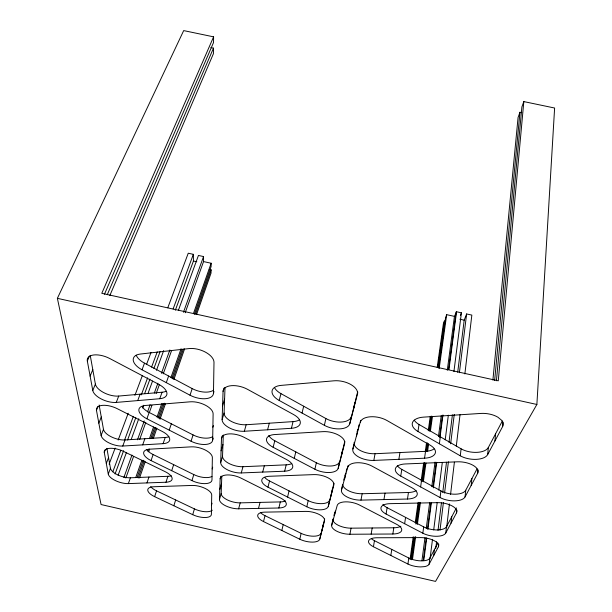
<?xml version="1.0" encoding="UTF-8"?>
<svg xmlns="http://www.w3.org/2000/svg" width="612" height="612" viewBox="0 0 612 612"><rect width="100%" height="100%" fill="white"/><g stroke="black" fill="none" stroke-linecap="round" stroke-linejoin="round"><path stroke-width="0.92" d="M185.168 312.77L203.544 261.576L203.544 256.558L198.449 255.449L178.452 310.169M209.25 269.41L211.079 269.808L211.041 273.051L196.551 314.568M203.544 261.576L211.148 263.237L211.109 266.541L194.356 314.285M210.849 47.591L213.481 48.141L213.42 53.688L109.854 295.489M496.416 380.771L521.883 106.962L523.826 101.592L554.617 108.026L536.877 404.471L435.553 581.4L101.079 504.548L57.383 298.335L183.684 30.6L213.596 36.842L213.534 42.526L104.468 294.227M212.67 439.944L213.114 413.896A15.705 7.642 16.9 0 0 205.494 405.243A15.705 7.642 16.9 0 0 190.171 401.816L145.564 405.458A15.384 7.229 18.1 0 0 146.888 418.784L191.051 441.221A14.986 6.969 16.5 0 0 212.67 439.944L213.221 438.123M213.466 393.202L213.993 362.388A17.144 9.065 17.9 0 0 205.693 352.283A17.144 9.065 17.9 0 0 188.97 348.588L140.454 354.027A16.776 8.53 19.2 0 0 142.022 369.786L190.018 395.207A16.287 8.201 17.3 0 0 213.466 393.202L213.993 391.535M220.159 478.829A13.954 6.089 15.1 0 1 227.22 474.943A13.954 6.089 15.1 0 1 240.883 478.056L280.434 497.923A13.671 5.868 13.9 0 1 286.309 504.495A13.671 5.868 13.9 0 1 278.85 507.998L238.619 508.809A13.38 5.607 14.9 0 1 219.471 499.491L220.159 478.829L220.917 476.205M221.49 438.567A15.063 7.092 15.4 0 1 229.14 433.893A15.063 7.092 15.4 0 1 243.897 437.228L286.493 459.513A14.734 6.816 14 0 1 292.758 467.002A14.734 6.816 14 0 1 284.649 471.202L241.266 472.946A14.397 6.487 15.2 0 1 220.695 462.557L221.49 438.567L222.309 435.821M223.059 391.382A16.371 8.369 15.9 0 1 231.397 385.682A16.371 8.369 15.9 0 1 247.439 389.286L293.584 414.546A15.981 8.01 14.2 0 1 300.293 423.198A15.981 8.01 14.2 0 1 291.419 428.293L244.341 431.261A15.591 7.596 15.6 0 1 222.125 419.572L223.059 391.382L224.084 388.023M219.471 499.491L221.177 493.524L221.804 476.251M220.695 462.557L222.523 456.315L223.296 435.01M222.125 419.572L224.091 413.031L225.017 387.396M414.232 420.146A16.853 8.805 9 0 0 419.021 424.468L417.973 431.483L460.285 455.802A16.685 8.285 7.8 0 0 487.657 454.594L502.597 426.633L502.98 422.073M494.94 440.969L495.582 433.786M523.826 101.592L498.267 380.817L101.791 293.316L213.596 36.842M487.657 454.594L488.33 447.517L502.368 420.949M494.641 380.343L519.971 112.256L521.768 112.639M492.897 380.106L518.073 117.496L519.971 112.256M397.303 465.625A15.468 7.451 9.9 0 0 401.793 469.389L400.745 476.067L440.089 497.548A15.315 7.038 8.9 0 0 465.036 496.952L477.635 473.359L477.98 469.901M471.186 485.431L471.898 478.615M465.036 496.952L465.755 490.235L477.046 468.868M382.898 504.349A14.298 6.38 10.5 0 0 387.113 507.669L386.073 514.026L422.838 533.205A14.16 6.051 9.6 0 0 445.743 533.067L456.514 512.894L456.835 510.079M460.285 455.802L461.088 448.818L419.021 424.468M451.013 523.199L451.763 516.719M445.743 533.067L446.5 526.68L456.414 507.914M446.622 527.666L449.438 503.944M450.562 494.45L454.395 462.182M456.307 446.056L460.025 414.737M464.868 373.932L471.844 315.096L466.627 313.956L464.194 320.175L457.707 372.257M440.02 530.061L443.402 502.574M444.572 493.096L448.42 461.815M450.639 443.807L454.257 414.423M459.39 372.723L466.627 313.956M371.484 538.751A13.288 5.531 11 0 0 374.452 540.679L373.435 546.738L407.929 564.027A13.166 5.256 10.2 0 0 420.559 566.919L424.483 566.628A13.166 5.256 10.2 0 0 429.096 564.226L438.414 546.784L438.75 544.099M433.663 555.681L434.436 549.507M435.775 548.39L436.601 541.758M438.016 530.397L441.436 502.934M442.736 492.522L446.508 462.221M448.986 442.331L452.406 414.875M440.089 497.548L440.931 490.908L401.793 469.389M429.096 564.226L429.876 558.136L437.894 542.974M430.083 558.32L432.5 539.363M433.709 529.885L437.22 502.398M438.789 490.074L442.3 462.588M445.207 439.837L448.351 415.188M453.913 371.591L461.417 312.824L456.575 311.76L454.448 316.373L447.273 370.298M426.227 538.109L423.229 560.822L421.37 560.883A13.112 5.309 10.2 0 1 408.785 558.006L374.452 540.679M427.482 528.638L430.856 503.087M432.982 486.991L436.234 462.381M439.615 436.823L442.369 415.999M448.497 369.617L456.131 311.883M426.748 538.047L423.749 560.776L425.279 560.577A13.112 5.309 10.2 0 0 429.876 558.136M427.872 529.525L431.361 503.018M433.357 487.871L436.731 462.305M439.974 437.687L442.973 414.967M448.963 369.518L456.575 311.76M439.37 443.784L440.296 436.777M421.966 560.462L424.988 537.757M426.243 528.294L429.647 502.75M431.781 486.67L435.056 462.068M438.46 436.524L441.229 415.709M422.838 533.205L423.688 526.886L387.113 507.669M411.608 559.735L414.798 537.053M416.65 523.818L419.572 503.026M422.617 481.284L425.141 463.33M426.862 451.044L427.926 443.478M429.647 431.192L431.774 416.068M438.536 367.866L445.567 317.773L446.683 314.675L454.448 316.373M412.503 559.269L415.67 536.602M417.384 524.323L420.421 502.605M423.328 481.828L425.967 462.94M427.551 451.61L428.607 444.052M430.45 430.833L432.432 416.673M439.164 368.508L446.683 314.675M410.032 559.444L413.245 536.739M415.25 522.549L418.065 502.682M421.14 480.925L423.68 462.947M425.286 451.595L426.495 443.08M428.232 430.787L430.236 416.596M437.197 367.399L443.356 323.886L444.45 320.841L437.932 367.154M353.728 444.786L352.902 448.986A15.713 7.658 11.3 0 0 373.833 460.423L424.56 458.204L425.531 451.335A16.134 8.086 9.5 0 0 434.023 448.956M420.628 486.923L421.569 480.259M410.897 559.001L413.964 537.267M415.823 524.033L418.891 502.299M421.951 480.565L424.483 462.603M426.082 451.266L427.275 442.759M429.004 430.473L431.009 416.298M407.929 564.027L408.785 558.006M404.639 523.711L405.58 517.37M342.598 484.467L341.511 489.96A14.512 6.541 11.7 0 0 360.973 500.126L407.477 499.032L408.449 492.499A14.856 6.885 10.2 0 0 416.168 490.587M390.839 555.459L391.772 549.415M332.951 519.022L331.727 525.127A13.479 5.646 11.9 0 0 349.919 534.253L392.843 534.008L393.814 527.781A13.778 5.929 10.8 0 0 400.875 526.244M398.871 459.329L399.957 452.543M383.946 499.583L385.024 493.127M371.14 534.131L372.195 527.98M373.833 460.423L375.034 453.722A15.629 7.719 11.2 0 1 354.226 442.269M360.973 500.126L362.143 493.739A14.443 6.594 11.6 0 1 342.689 484.704M349.919 534.253L351.058 528.164A13.418 5.699 11.9 0 1 332.89 520.024M356.551 435.874L357.882 429.058L357.148 431.697M352.902 448.986L360.713 420.375M344.617 478.791L345.719 473.221M341.511 489.96L348.19 465.457M334.404 515.495L335.292 511.081M349.766 423.718L357.416 394.312A17.167 9.218 12.4 0 0 350.906 384.558A17.167 9.218 12.4 0 0 333.976 380.809L281.137 385.384A16.677 8.729 14.3 0 0 279.187 400.455L324.383 425.332A16.317 8.331 12.5 0 0 349.766 423.718L357.676 391.711M353.491 409.39L354.899 402.421M357.416 394.312L357.768 392.544M341.328 456.169L342.682 449.529M328.284 506.331L333.808 485.079A14.535 6.61 12.7 0 0 328.063 477.834A14.535 6.61 12.7 0 0 313.757 474.606L269.379 476.274A14.183 6.311 13.9 0 0 267.972 487.175L306.819 506.774A13.923 6.066 12.8 0 0 328.284 506.331L333.945 483.228M330.985 495.934L332.285 489.608M338.176 468.295L344.632 443.463A15.744 7.757 12.6 0 0 338.528 435.109A15.744 7.757 12.6 0 0 323.021 431.644L274.78 434.543A15.331 7.375 14.1 0 0 273.128 447.273L314.912 469.236A15.025 7.061 12.7 0 0 338.176 468.295L344.816 441.298M319.747 539.172L324.528 520.781A13.502 5.707 12.8 0 0 319.097 514.417A13.502 5.707 12.8 0 0 305.824 511.395L264.736 512.137A13.196 5.462 13.9 0 0 263.52 521.577L299.826 539.241A12.974 5.263 12.9 0 0 319.747 539.172L324.674 518.968M322.088 530.16L323.335 524.124M324.383 425.332L325.882 418.539L280.969 393.638A16.593 8.782 14.3 0 1 274.49 387.557M314.912 469.236L316.343 462.764L274.796 440.77A15.254 7.428 14.1 0 1 268.798 435.492M306.819 506.774L308.188 500.601L269.54 480.971A14.122 6.365 13.9 0 1 264.835 477.551M299.826 539.241L301.127 533.343L264.996 515.656A13.143 5.516 13.9 0 1 260.597 512.611M281.834 530.489L283.226 524.576M287.586 497.066L289.048 490.878M294.242 458.373L295.787 451.886M302.037 413.031L303.682 406.23M278.85 507.998L280.311 501.917A13.617 5.913 13.9 0 0 285.475 500.907M284.649 471.202L286.202 464.837A14.665 6.862 14 0 0 291.794 463.567M291.419 428.293L293.064 421.614A15.897 8.063 14.2 0 0 299.153 420.008M263.52 521.577L264.996 515.656M267.972 487.175L269.54 480.971M273.128 447.273L274.796 440.77M258.509 508.404L260.046 502.391M262.701 472.082L264.33 465.786M279.187 400.455L280.969 393.638M267.582 429.792L269.318 423.198M238.619 508.809L240.218 502.857L280.311 501.917M241.266 472.946L242.979 466.711L286.202 464.837M333.93 515.495L334.665 512.841M343.745 480.091L344.464 477.49M344.938 475.761L345.665 473.16M346.155 471.385L346.905 468.67M358.364 427.329L359.083 424.728M331.727 525.127L337.204 505.458A14.053 6.135 11.8 0 1 345.596 501.848A14.053 6.135 11.8 0 1 359.397 504.992L396.844 524.438A13.839 5.883 10.8 0 1 401.564 530.772A13.839 5.883 10.8 0 1 392.843 534.008M244.341 431.261L246.177 424.736L293.064 421.614M219.807 489.378L221.544 483.335M211.553 504.885L212.043 503.202M221.085 450.83L222.952 444.503M212.173 468.945L212.693 467.186M192.704 514.677A12.928 5.21 15.6 0 0 211.392 514.348L211.721 495.032A13.456 5.646 15.8 0 0 205.188 488.437A13.456 5.646 15.8 0 0 192.046 485.446L153.635 486.754A13.204 5.386 16.6 0 0 154.622 496.653L192.704 514.677L194.44 508.916A12.875 5.256 15.6 0 0 212.287 510.194M222.577 405.817L224.589 399.192M212.884 427.222L213.381 425.608M191.939 480.596A13.877 5.998 16 0 0 211.982 479.862L212.364 457.554A14.497 6.533 16.3 0 0 205.334 450.042A14.497 6.533 16.3 0 0 191.181 446.852L149.902 449.162A14.214 6.204 17.3 0 0 151.034 460.584L191.939 480.596L193.805 474.575A13.816 6.044 16 0 0 211.936 476.45M173.831 505.742L175.667 499.966M191.051 441.221L193.071 434.918A14.91 7.023 16.6 0 0 212.609 436.723M171.681 470.689L173.663 464.646M105.249 449.904L104.27 452.467L108.278 474.093A13.449 5.5 17.7 0 0 128.352 483.602L165.951 482.233L167.902 476.297A13.632 5.822 17 0 0 171.276 475.746M190.018 395.207L192.206 388.605A16.195 8.254 17.3 0 0 213.389 390.288M154.622 496.653L156.55 490.855A13.15 5.431 16.7 0 1 150.72 486.617M98.027 406.444L96.466 410.338L101.11 435.438A14.497 6.35 18.5 0 0 122.76 446.041L163.098 443.669L165.209 437.458A14.703 6.74 17.7 0 0 168.835 436.746M169.203 430.121L171.345 423.802M146.949 482.929L148.953 477.054M151.034 460.584L153.122 454.532A14.145 6.258 17.3 0 1 146.842 449.751M139.544 477.941L145.212 461.7M148.678 451.771L149.619 449.063M153.405 438.23L156.863 428.301M160.015 419.274L165.37 403.928M173.877 379.562L184.587 348.871M137.142 477.345L143.147 460.232M150.736 438.613L154.53 427.796M158.011 417.889L163.067 403.476M171.918 378.247L182.032 349.421M138.22 478.026L144.21 460.905M147.683 450.983L148.311 449.185M152.097 438.368L155.884 427.551M159.036 418.539L164.399 403.216M172.913 378.874L183.325 349.131M195.618 313.979L211.079 269.808M135.795 477.391L141.816 460.293M149.412 438.697L153.528 427M157.009 417.101L161.759 403.606M170.939 377.512L181.068 348.718M193.415 313.627L211.148 263.237M142.688 444.863L144.868 438.728M89.39 356.123L87.325 361.011L92.779 390.471A15.736 7.398 19.6 0 0 116.265 402.413L159.77 398.718L162.073 392.223A15.966 7.895 18.6 0 0 165.99 391.305M166.288 382.638L168.629 376.036M128.352 483.602L130.425 477.788L167.902 476.297M125.835 478.026L133.577 456.476M139.704 439.408L145.824 422.341M149.374 412.465L151.952 405.282M156.144 393.6L159.372 384.619M163.243 373.84L171.62 350.492M123.869 477.513L131.97 455.06M137.47 439.791L144.279 420.926M147.515 411.945L150.108 404.762M154.316 393.088L157.881 383.204M161.438 373.32L169.861 349.972M183.462 312.25L203.544 256.558M146.888 418.784L149.16 412.457A15.308 7.283 18.1 0 1 142.351 407.018M118.131 475.233L126.324 452.803M131.243 439.347L138.779 418.715M142.718 407.952L143.698 405.259M147.959 393.593L152.549 381.039M156.488 370.275L163.695 350.538M115.064 473.979L123.624 450.715M127.579 439.982L135.81 417.613M144.7 393.455L149.971 379.134M153.926 368.401L160.183 351.395M175.33 310.238L193.438 261.026L193.346 254.332L188.251 253.223L167.795 307.752M112.815 471.821L120.771 450.34M124.412 440.495L133.362 416.336M141.318 394.855L147.614 377.849M151.592 367.108L157.223 351.892M173.135 308.93L193.346 254.332M122.76 446.041L125.009 439.967L165.209 437.458M137.738 400.585L140.125 394.166M108.278 474.093L110.451 468.272L106.886 448.344M109.112 464.187L115.148 448.091M118.17 440.051L128.229 413.23M134.931 395.352L142.313 375.684M146.673 364.063L151.026 352.443M106.312 463.506L108.538 457.6M142.022 369.786L144.516 363.168A16.685 8.583 19.3 0 1 136.208 355.212M460.392 315.494L461.417 312.824M101.11 435.438L103.482 429.349L99.129 405.022M116.265 402.413L118.72 396.063L162.073 392.223M98.838 423.167L101.271 417.009M92.779 390.471L95.388 384.122L90.239 355.388M90.117 376.097L92.794 369.663M107.253 294.724L213.481 48.141M375.034 453.722L425.531 451.335M362.143 493.739L408.449 492.499M351.058 528.164L393.814 527.781M193.438 261.026L196.804 261.76M459.895 319.235L464.194 320.175M57.383 298.335L536.877 404.471M156.55 490.855L194.44 508.916M153.122 454.532L193.805 474.575M149.16 412.457L193.071 434.918M144.516 363.168L192.206 388.605M456.514 512.894A14.803 6.594 9.2 0 0 452.077 505.91A14.803 6.594 9.2 0 0 437.626 502.651L390.081 503.661A14.367 6.334 10.6 0 0 386.073 514.026M400.745 476.067A15.545 7.39 10 0 1 405.427 463.95L457.386 461.808A16.073 7.726 8.3 0 1 473.068 465.311A16.073 7.726 8.3 0 1 477.635 473.359M407.477 499.032A14.933 6.831 10.3 0 0 417.055 495.131A14.933 6.831 10.3 0 0 412.128 487.909L371.989 466.114A15.178 7.153 11.5 0 0 357.071 462.741A15.178 7.153 11.5 0 0 347.868 467.101M502.597 426.633A17.595 9.165 7 0 0 501.526 420.222L497.977 417.262A17.595 9.165 7 0 0 480.787 413.437L423.527 417.132A16.945 8.744 9.1 0 0 417.973 431.483M424.56 458.204A16.218 8.025 9.6 0 0 435.17 453.454A16.218 8.025 9.6 0 0 430.037 445.115L386.792 420.413A16.501 8.446 11 0 0 370.566 416.772A16.501 8.446 11 0 0 360.376 422.104M373.435 546.738A13.349 5.477 11 0 1 376.9 537.764L420.712 537.596A13.724 5.699 9.9 0 1 434.122 540.641A13.724 5.699 9.9 0 1 438.414 546.784M104.27 452.467A14.038 5.967 18.1 0 1 110.03 448.305A14.038 5.967 18.1 0 1 123.555 451.396L165.171 471.676A13.686 5.776 16.9 0 1 172.163 478.477A13.686 5.776 16.9 0 1 165.951 482.233M96.466 410.338A15.185 6.923 19.1 0 1 102.594 405.351A15.185 6.923 19.1 0 1 117.19 408.655L162.188 431.414A14.772 6.694 17.6 0 1 169.754 439.171A14.772 6.694 17.6 0 1 163.098 443.669M159.77 398.718A16.05 7.841 18.6 0 0 166.946 393.279A16.05 7.841 18.6 0 0 158.699 384.321L109.724 358.517A16.562 8.124 20.4 0 0 93.865 354.952A16.562 8.124 20.4 0 0 87.325 361.011M488.33 447.517A16.593 8.346 7.7 0 1 461.088 448.818M246.177 424.736A15.507 7.65 15.6 0 1 224.091 413.031M320.979 533.22A12.921 5.309 12.9 0 1 301.127 533.343M240.218 502.857A13.326 5.653 14.9 0 1 221.177 493.524M242.979 466.711A14.336 6.541 15.2 0 1 222.523 456.315M339.515 461.746A14.948 7.115 12.6 0 1 316.343 462.764M118.72 396.063A15.66 7.451 19.7 0 1 95.388 384.122M125.009 439.967A14.436 6.395 18.6 0 1 103.482 429.349M130.425 477.788A13.388 5.546 17.8 0 1 110.451 468.272M329.57 500.096A13.862 6.112 12.8 0 1 308.188 500.601M465.755 490.235A15.239 7.092 8.8 0 1 440.931 490.908M446.5 526.68A14.091 6.105 9.6 0 1 423.688 526.886M351.158 416.849A16.226 8.384 12.5 0 1 325.882 418.539"/></g></svg>
